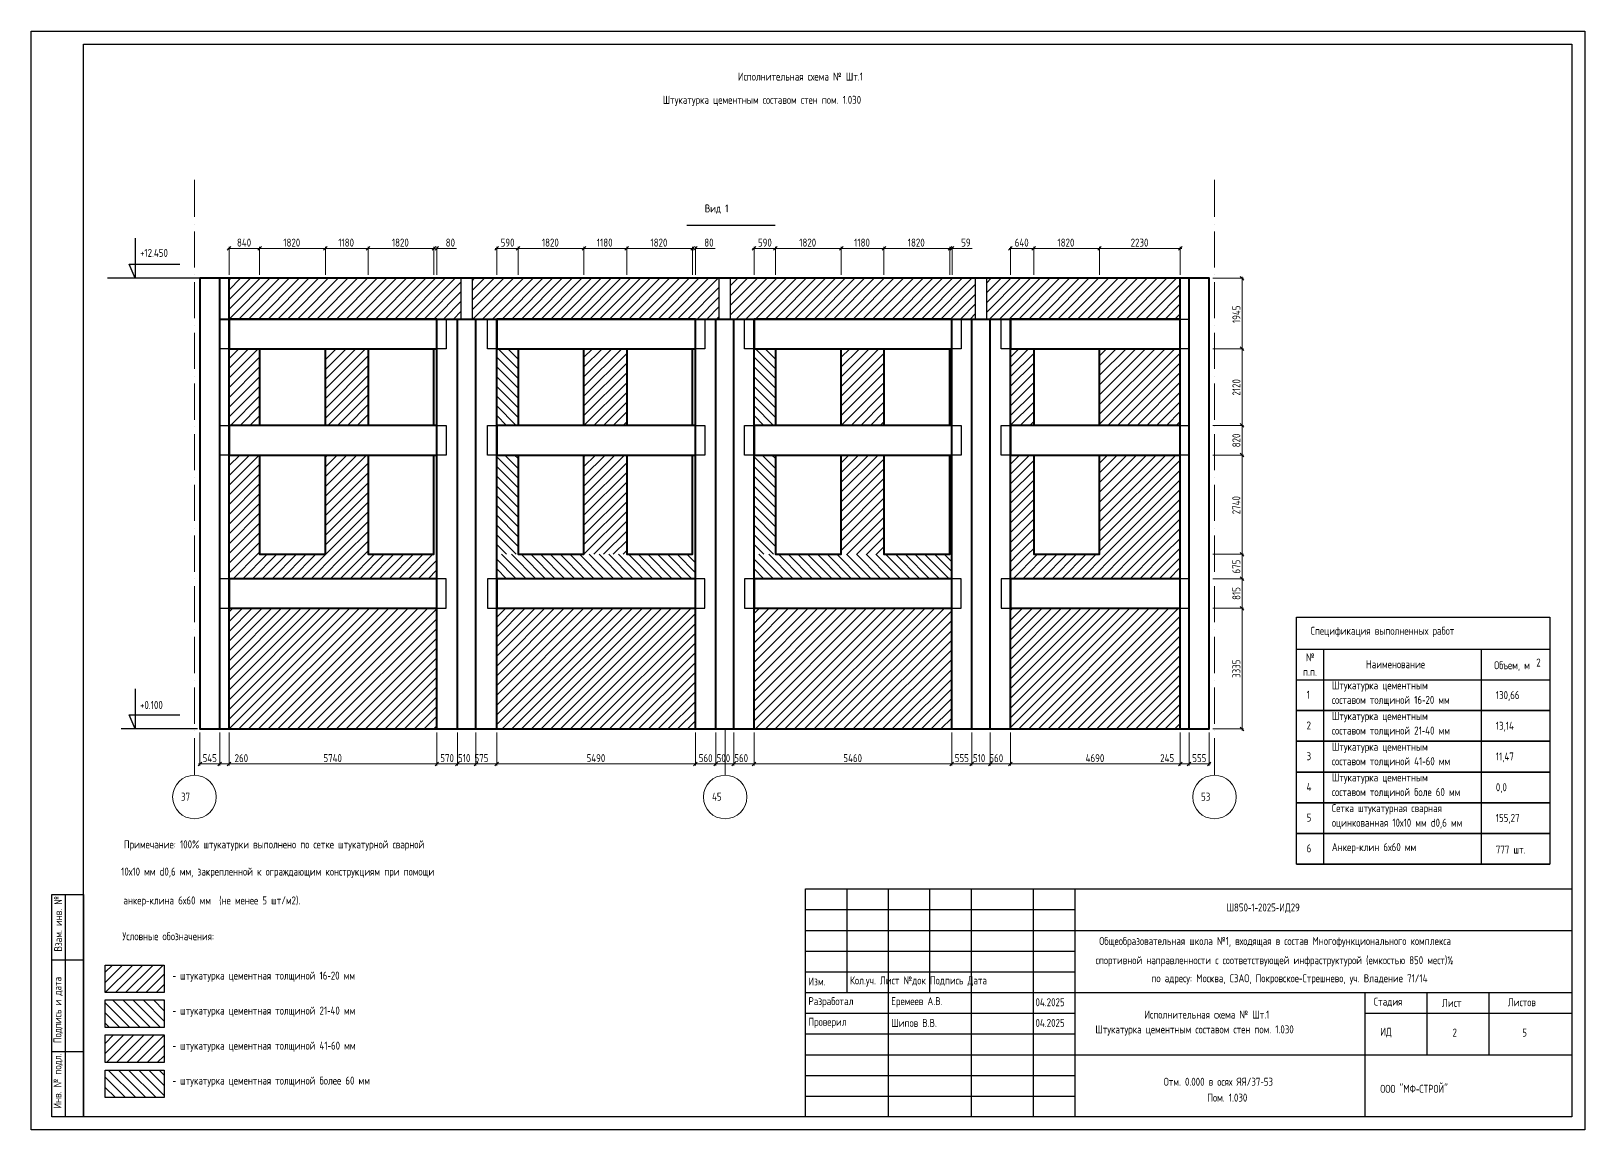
# Model space of a CAD drawing. Header units: millimetres. Extents: x 0 to 130, y 0 to 17.
# Drawn here: x 26.44 to 49.74, y 0.06 to 16.54 of the extents above; entities that cross this region are included whole.
import ezdxf

# ---------------------------------------------------------------- set-up
doc = ezdxf.new("R2010")
doc.units = ezdxf.units.MM
doc.layers.add('PDF _0', color=7, linetype='Continuous')
doc.layers.add('PDF _Текст', color=7, linetype='Continuous')
doc.layers.add('PDF _Оси-1', color=7, linetype='Continuous', true_color=0xaaaaaa)
doc.layers.add('PDF _Оси-3', color=7, linetype='Continuous', true_color=0x989898)
doc.styles.get("Standard").update_dxf_attribs({"font": 'ГОСТ тип А.ttf'})

msp = doc.modelspace()

# ---------------------------------------------------------------- linework, layer by layer
at = {"layer": 'PDF _0', "lineweight": 25}
for points in [[(26.443, 16.535), (49.74, 16.535), (49.74, 0.063), (26.443, 0.063)], [(27.228, 16.339), (49.544, 16.339), (49.544, 0.259), (27.228, 0.259)], [(32.893, 12.829), (33.056, 12.829), (33.056, 12.219), (32.893, 12.219)], [(36.762, 12.829), (36.925, 12.829), (36.925, 12.219), (36.762, 12.219)], [(40.604, 12.829), (40.767, 12.829), (40.767, 12.219), (40.604, 12.219)], [(29.413, 11.774), (29.272, 11.774), (29.272, 12.219), (29.413, 12.219)], [(32.668, 11.774), (32.527, 11.774), (32.527, 12.219), (32.668, 12.219)], [(33.425, 11.774), (33.284, 11.774), (33.284, 12.219), (33.425, 12.219)], [(36.545, 11.774), (36.404, 11.774), (36.404, 12.219), (36.545, 12.219)], [(37.283, 11.774), (37.142, 11.774), (37.142, 12.219), (37.283, 12.219)], [(40.387, 11.774), (40.246, 11.774), (40.246, 12.219), (40.387, 12.219)], [(41.127, 11.774), (40.986, 11.774), (40.986, 12.219), (41.127, 12.219)], [(43.805, 11.774), (43.672, 11.774), (43.672, 12.219), (43.805, 12.219)], [(29.413, 10.179), (29.272, 10.179), (29.272, 10.623), (29.413, 10.623)], [(32.668, 10.179), (32.527, 10.179), (32.527, 10.623), (32.668, 10.623)], [(33.425, 10.179), (33.284, 10.179), (33.284, 10.623), (33.425, 10.623)], [(36.545, 10.179), (36.404, 10.179), (36.404, 10.623), (36.545, 10.623)], [(37.283, 10.179), (37.142, 10.179), (37.142, 10.623), (37.283, 10.623)], [(40.387, 10.179), (40.246, 10.179), (40.246, 10.623), (40.387, 10.623)], [(41.127, 10.179), (40.986, 10.179), (40.986, 10.623), (41.127, 10.623)], [(43.805, 10.179), (43.672, 10.179), (43.672, 10.623), (43.805, 10.623)], [(29.272, 7.883), (29.413, 7.883), (29.413, 8.326), (29.272, 8.326)], [(32.527, 7.883), (32.668, 7.883), (32.668, 8.326), (32.527, 8.326)], [(33.284, 7.883), (33.425, 7.883), (33.425, 8.326), (33.284, 8.326)], [(36.404, 7.883), (36.545, 7.883), (36.545, 8.326), (36.404, 8.326)], [(37.142, 7.883), (37.283, 7.883), (37.283, 8.326), (37.142, 8.326)], [(40.246, 7.883), (40.387, 7.883), (40.387, 8.326), (40.246, 8.326)], [(40.986, 7.883), (41.127, 7.883), (41.127, 8.326), (40.986, 8.326)], [(43.672, 7.883), (43.805, 7.883), (43.805, 8.326), (43.672, 8.326)], [(49.214, 4.048), (45.418, 4.048), (45.418, 7.75), (49.214, 7.75)], [(49.214, 6.349), (45.418, 6.349)], [(49.214, 5.889), (45.418, 5.889)], [(49.214, 5.428), (45.418, 5.428)], [(49.214, 4.968), (45.418, 4.968)], [(49.214, 4.508), (45.418, 4.508)], [(26.757, 3.593), (27.228, 3.593), (27.228, 0.259), (26.757, 0.259)], [(38.052, 3.676), (49.544, 3.676), (49.544, 0.259), (38.052, 0.259)], [(27.554, 2.535), (28.439, 2.535), (28.439, 2.122), (27.554, 2.122)], [(27.554, 2.011), (28.439, 2.011), (28.439, 1.598), (27.554, 1.598)], [(27.554, 1.486), (28.439, 1.486), (28.439, 1.073), (27.554, 1.073)], [(27.554, 0.961), (28.439, 0.961), (28.439, 0.548), (27.554, 0.548)]]:
    msp.add_lwpolyline(points, close=True, dxfattribs=at)
for points in [[(36.275, 13.626), (37.6, 13.626)], [(28.004, 13.432), (28.004, 12.829), (27.913, 13.039), (28.674, 13.039)], [(28.976, 12.829), (27.591, 12.829)], [(32.836, 12.829), (33.113, 12.829)], [(36.708, 12.829), (36.979, 12.829)], [(40.547, 12.829), (40.824, 12.829)], [(45.418, 7.27), (49.214, 7.27)], [(45.821, 7.27), (45.821, 4.048)], [(48.183, 7.27), (48.183, 4.048)], [(45.418, 6.809), (49.214, 6.809)], [(28.004, 6.676), (28.004, 6.074), (27.913, 6.284), (28.674, 6.284)], [(28.937, 6.074), (27.794, 6.074)], [(45.418, 4.048), (49.214, 4.048)], [(26.953, 3.593), (26.953, 0.259)], [(38.673, 3.676), (38.673, 2.123)], [(39.294, 3.676), (39.294, 0.259)], [(39.915, 3.676), (39.915, 2.123)], [(40.537, 3.676), (40.537, 0.259)], [(41.468, 3.676), (41.468, 0.259)], [(42.09, 3.676), (42.09, 0.259)], [(38.052, 3.365), (42.09, 3.365)], [(38.052, 3.054), (49.544, 3.054)], [(26.757, 2.612), (27.228, 2.612)], [(38.052, 2.744), (42.09, 2.744)], [(38.052, 2.433), (42.09, 2.433)], [(38.052, 2.123), (49.544, 2.123)], [(46.438, 2.123), (46.438, 0.259)], [(47.37, 2.123), (47.37, 1.191)], [(48.301, 2.123), (48.301, 1.191)], [(38.052, 1.812), (42.09, 1.812)], [(46.438, 1.812), (49.544, 1.812)], [(38.052, 1.501), (42.09, 1.501)], [(26.757, 1.24), (27.228, 1.24)], [(38.052, 1.191), (49.544, 1.191)], [(38.052, 0.88), (42.09, 0.88)], [(38.052, 0.57), (42.09, 0.57)]]:
    msp.add_lwpolyline(points, dxfattribs=at)
at = {"layer": 'PDF _0', "lineweight": 13}
for points in [[(29.44, 13.305), (29.385, 13.25)], [(29.413, 12.883), (29.413, 13.299)], [(32.554, 13.305), (32.5, 13.25)], [(32.527, 12.883), (32.527, 13.299)], [(33.452, 13.305), (33.398, 13.25)], [(33.425, 12.883), (33.425, 13.299)], [(36.431, 13.305), (36.377, 13.25)], [(36.404, 12.883), (36.404, 13.299)], [(37.31, 13.305), (37.256, 13.25)], [(37.283, 12.883), (37.283, 13.299)], [(40.278, 13.305), (40.223, 13.25)], [(40.251, 12.883), (40.251, 13.299)], [(41.155, 13.305), (41.1, 13.25)], [(41.127, 12.883), (41.127, 13.299)], [(43.645, 13.25), (43.699, 13.305)], [(43.672, 12.883), (43.672, 13.299)], [(29.89, 13.277), (29.391, 13.277)], [(29.847, 13.277), (30.878, 13.277)], [(30.834, 13.277), (31.518, 13.277)], [(31.475, 13.277), (32.505, 13.277)], [(32.484, 13.277), (32.429, 13.277)], [(32.527, 13.277), (32.822, 13.277)], [(33.767, 13.277), (33.403, 13.277)], [(33.724, 13.277), (34.755, 13.277)], [(34.711, 13.277), (35.395, 13.277)], [(35.351, 13.277), (36.382, 13.277)], [(36.361, 13.277), (36.306, 13.277)], [(36.404, 13.277), (36.699, 13.277)], [(37.625, 13.277), (37.261, 13.277)], [(37.582, 13.277), (38.612, 13.277)], [(38.569, 13.277), (39.253, 13.277)], [(39.209, 13.277), (40.24, 13.277)], [(40.219, 13.277), (40.164, 13.277)], [(40.251, 13.277), (40.553, 13.277)], [(41.106, 13.277), (41.496, 13.277)], [(41.453, 13.277), (42.484, 13.277)], [(42.441, 13.277), (43.694, 13.277)], [(44.161, 12.829), (44.622, 12.829)], [(44.628, 12.802), (44.573, 12.856)], [(44.6, 12.851), (44.6, 11.752)], [(44.6, 11.796), (44.6, 10.602)], [(44.6, 10.645), (44.6, 10.157)], [(44.6, 10.2), (44.6, 8.67)], [(44.6, 8.714), (44.6, 8.304)], [(44.6, 8.347), (44.6, 7.862)], [(44.6, 6.052), (44.6, 7.905)], [(44.161, 6.074), (44.622, 6.074)], [(44.573, 6.101), (44.628, 6.047)], [(28.976, 6.019), (28.976, 5.527)], [(44.106, 6.019), (44.106, 5.527)], [(29.003, 5.576), (28.949, 5.522)], [(28.954, 5.549), (29.293, 5.549)], [(29.25, 5.549), (29.413, 5.549), (29.729, 5.549)], [(29.391, 5.549), (32.549, 5.549)], [(32.505, 5.549), (32.858, 5.549)], [(32.815, 5.549), (33.135, 5.549)], [(33.091, 5.549), (33.447, 5.549)], [(33.403, 5.549), (36.426, 5.549)], [(36.382, 5.549), (36.73, 5.549)], [(36.686, 5.549), (37.001, 5.549)], [(36.958, 5.549), (37.305, 5.549)], [(37.261, 5.549), (40.267, 5.549)], [(40.224, 5.549), (40.569, 5.549)], [(40.525, 5.549), (40.845, 5.549)], [(40.802, 5.549), (41.149, 5.549)], [(41.106, 5.549), (43.694, 5.549)], [(43.672, 5.549), (43.343, 5.549)], [(43.651, 5.549), (43.805, 5.549)], [(43.783, 5.549), (44.128, 5.549)], [(44.079, 5.522), (44.133, 5.576)]]:
    msp.add_lwpolyline(points, dxfattribs=at)
for points in [[(29.841, 13.25), (29.896, 13.305)], [(29.868, 13.299), (29.868, 12.883)], [(30.829, 13.25), (30.883, 13.305)], [(30.856, 13.299), (30.856, 12.883)], [(31.469, 13.25), (31.523, 13.305)], [(31.496, 13.299), (31.496, 12.883)], [(32.511, 13.305), (32.457, 13.25)], [(32.484, 13.299), (32.484, 12.883)], [(33.718, 13.25), (33.772, 13.305)], [(33.745, 13.299), (33.745, 12.883)], [(34.706, 13.25), (34.76, 13.305)], [(34.733, 13.299), (34.733, 12.883)], [(35.346, 13.25), (35.4, 13.305)], [(35.373, 13.299), (35.373, 12.883)], [(36.388, 13.305), (36.334, 13.25)], [(36.361, 13.299), (36.361, 12.883)], [(37.576, 13.25), (37.63, 13.305)], [(37.603, 13.299), (37.603, 12.883)], [(38.564, 13.25), (38.618, 13.305)], [(38.591, 13.299), (38.591, 12.883)], [(39.204, 13.25), (39.258, 13.305)], [(39.231, 13.299), (39.231, 12.883)], [(40.246, 13.305), (40.191, 13.25)], [(40.219, 13.299), (40.219, 12.883)], [(41.448, 13.25), (41.502, 13.305)], [(41.475, 13.299), (41.475, 12.883)], [(42.435, 13.25), (42.489, 13.305)], [(42.462, 13.299), (42.462, 12.883)], [(44.622, 11.774), (44.161, 11.774)], [(44.628, 11.747), (44.573, 11.801)], [(44.622, 10.623), (44.161, 10.623)], [(44.628, 10.596), (44.573, 10.651)], [(44.622, 10.179), (44.161, 10.179)], [(44.628, 10.151), (44.573, 10.206)], [(44.622, 8.692), (44.161, 8.692)], [(44.573, 8.719), (44.628, 8.665)], [(44.622, 8.326), (44.161, 8.326)], [(44.628, 8.298), (44.573, 8.353)], [(44.622, 7.883), (44.161, 7.883)], [(44.628, 7.856), (44.573, 7.91)], [(29.272, 5.527), (29.272, 6.019)], [(29.413, 5.527), (29.413, 6.019)], [(32.527, 5.527), (32.527, 6.019)], [(32.836, 5.527), (32.836, 6.019)], [(33.113, 5.527), (33.113, 6.019)], [(33.425, 5.527), (33.425, 6.019)], [(36.404, 5.527), (36.404, 6.019)], [(36.708, 5.527), (36.708, 6.019)], [(36.979, 5.527), (36.979, 6.019)], [(37.283, 5.527), (37.283, 6.019)], [(40.246, 5.527), (40.246, 6.019)], [(40.547, 5.527), (40.547, 6.019)], [(40.824, 5.527), (40.824, 6.019)], [(41.127, 5.527), (41.127, 6.019)], [(43.672, 5.527), (43.672, 6.019)], [(43.805, 5.527), (43.805, 6.019)], [(29.244, 5.522), (29.299, 5.576)], [(29.385, 5.522), (29.44, 5.576)], [(32.5, 5.522), (32.554, 5.576)], [(32.809, 5.522), (32.864, 5.576)], [(33.086, 5.522), (33.14, 5.576)], [(33.398, 5.522), (33.452, 5.576)], [(36.377, 5.522), (36.431, 5.576)], [(36.681, 5.522), (36.735, 5.576)], [(36.952, 5.522), (37.006, 5.576)], [(37.256, 5.522), (37.31, 5.576)], [(40.219, 5.522), (40.273, 5.576)], [(40.52, 5.522), (40.574, 5.576)], [(40.796, 5.522), (40.851, 5.576)], [(41.1, 5.522), (41.155, 5.576)], [(43.645, 5.522), (43.699, 5.576)], [(43.778, 5.522), (43.832, 5.576)]]:
    msp.add_lwpolyline(points, close=True, dxfattribs=at)
at = {"layer": 'PDF _0', "lineweight": 40}
for points in [[(43.805, 6.074), (44.106, 6.074), (44.106, 12.829), (28.976, 12.829), (28.976, 6.074), (29.272, 6.074), (29.272, 12.829)], [(29.272, 6.074), (29.413, 6.074), (29.413, 12.829)], [(41.127, 6.074), (43.672, 6.074), (43.672, 12.829)], [(43.672, 6.074), (43.805, 6.074), (43.805, 12.829)], [(29.272, 12.219), (43.672, 12.219)], [(29.413, 6.074), (32.527, 6.074), (32.527, 12.219)], [(32.527, 6.074), (32.836, 6.074), (32.836, 12.219)], [(32.836, 6.074), (33.113, 6.074), (33.113, 12.219)], [(33.113, 6.074), (33.425, 6.074), (33.425, 12.219)], [(33.425, 6.074), (36.404, 6.074), (36.404, 12.219)], [(36.404, 6.074), (36.708, 6.074), (36.708, 12.219)], [(36.708, 6.074), (36.979, 6.074), (36.979, 12.219)], [(36.979, 6.074), (37.283, 6.074), (37.283, 12.219)], [(37.283, 6.074), (40.246, 6.074), (40.246, 12.219)], [(40.246, 6.074), (40.547, 6.074), (40.547, 12.219)], [(40.547, 6.074), (40.824, 6.074), (40.824, 12.219)], [(40.824, 6.074), (41.127, 6.074), (41.127, 12.219)], [(29.868, 11.774), (29.868, 10.623)], [(30.856, 10.623), (30.856, 11.774)], [(31.496, 11.774), (31.496, 10.623)], [(32.484, 10.623), (32.484, 11.774)], [(33.745, 11.774), (33.745, 10.623)], [(34.733, 10.623), (34.733, 11.774)], [(35.373, 11.774), (35.373, 10.623)], [(36.361, 10.623), (36.361, 11.774)], [(37.603, 11.774), (37.603, 10.623)], [(38.591, 10.623), (38.591, 11.774)], [(39.231, 11.774), (39.231, 10.623)], [(40.219, 10.623), (40.219, 11.774)], [(41.475, 11.774), (41.475, 10.623)], [(42.462, 10.623), (42.462, 11.774)], [(29.868, 10.179), (29.868, 8.692), (30.856, 8.692), (30.856, 10.179)], [(31.496, 10.179), (31.496, 8.692), (32.484, 8.692), (32.484, 10.179)], [(33.745, 10.179), (33.745, 8.692), (34.733, 8.692), (34.733, 10.179)], [(35.373, 10.179), (35.373, 8.692), (36.361, 8.692), (36.361, 10.179)], [(37.603, 10.179), (37.603, 8.692), (38.591, 8.692), (38.591, 10.179)], [(39.231, 10.179), (39.231, 8.692), (40.219, 8.692), (40.219, 10.179)], [(41.475, 10.179), (41.475, 8.692), (42.462, 8.692), (42.462, 10.179)]]:
    msp.add_lwpolyline(points, dxfattribs=at)
at = {"layer": 'PDF _0', "color": 3, "lineweight": 20}
for points in [[(29.413, 12.803), (29.438, 12.829)], [(29.413, 12.657), (29.584, 12.829)], [(29.413, 12.511), (29.731, 12.829)], [(29.413, 12.365), (29.877, 12.829)], [(29.413, 12.219), (30.023, 12.829)], [(29.559, 12.219), (30.169, 12.829)], [(29.705, 12.219), (30.315, 12.829)], [(29.851, 12.219), (30.462, 12.829)], [(29.997, 12.219), (30.608, 12.829)], [(30.144, 12.219), (30.754, 12.829)], [(30.29, 12.219), (30.9, 12.829)], [(30.436, 12.219), (31.046, 12.829)], [(30.582, 12.219), (31.192, 12.829)], [(30.728, 12.219), (31.339, 12.829)], [(30.874, 12.219), (31.485, 12.829)], [(31.021, 12.219), (31.631, 12.829)], [(31.167, 12.219), (31.777, 12.829)], [(31.313, 12.219), (31.923, 12.829)], [(31.459, 12.219), (32.07, 12.829)], [(31.605, 12.219), (32.216, 12.829)], [(31.752, 12.219), (32.362, 12.829)], [(31.898, 12.219), (32.508, 12.829)], [(32.044, 12.219), (32.654, 12.829)], [(32.19, 12.219), (32.8, 12.829)], [(33.056, 12.793), (33.093, 12.829)], [(33.056, 12.646), (33.239, 12.829)], [(33.056, 12.5), (33.385, 12.829)], [(33.056, 12.354), (33.531, 12.829)], [(33.067, 12.219), (33.678, 12.829)], [(33.213, 12.219), (33.824, 12.829)], [(33.36, 12.219), (33.97, 12.829)], [(33.506, 12.219), (34.116, 12.829)], [(33.652, 12.219), (34.262, 12.829)], [(33.798, 12.219), (34.408, 12.829)], [(33.944, 12.219), (34.555, 12.829)], [(34.09, 12.219), (34.701, 12.829)], [(34.237, 12.219), (34.847, 12.829)], [(34.383, 12.219), (34.993, 12.829)], [(34.529, 12.219), (35.139, 12.829)], [(34.675, 12.219), (35.286, 12.829)], [(34.821, 12.219), (35.432, 12.829)], [(34.968, 12.219), (35.578, 12.829)], [(35.114, 12.219), (35.724, 12.829)], [(35.26, 12.219), (35.87, 12.829)], [(35.406, 12.219), (36.016, 12.829)], [(35.552, 12.219), (36.163, 12.829)], [(35.698, 12.219), (36.309, 12.829)], [(35.845, 12.219), (36.455, 12.829)], [(35.991, 12.219), (36.601, 12.829)], [(36.137, 12.219), (36.747, 12.829)], [(36.925, 12.714), (37.04, 12.829)], [(36.925, 12.568), (37.186, 12.829)], [(36.925, 12.422), (37.332, 12.829)], [(36.925, 12.276), (37.478, 12.829)], [(37.014, 12.219), (37.624, 12.829)], [(37.16, 12.219), (37.771, 12.829)], [(37.306, 12.219), (37.917, 12.829)], [(37.453, 12.219), (38.063, 12.829)], [(37.599, 12.219), (38.209, 12.829)], [(37.745, 12.219), (38.355, 12.829)], [(37.891, 12.219), (38.502, 12.829)], [(38.037, 12.219), (38.648, 12.829)], [(38.184, 12.219), (38.794, 12.829)], [(38.33, 12.219), (38.94, 12.829)], [(38.476, 12.219), (39.086, 12.829)], [(38.622, 12.219), (39.232, 12.829)], [(38.768, 12.219), (39.379, 12.829)], [(38.914, 12.219), (39.525, 12.829)], [(39.061, 12.219), (39.671, 12.829)], [(39.207, 12.219), (39.817, 12.829)], [(39.353, 12.219), (39.963, 12.829)], [(39.499, 12.219), (40.11, 12.829)], [(39.645, 12.219), (40.256, 12.829)], [(39.792, 12.219), (40.402, 12.829)], [(39.938, 12.219), (40.548, 12.829)], [(40.767, 12.755), (40.84, 12.829)], [(40.767, 12.609), (40.987, 12.829)], [(40.767, 12.463), (41.133, 12.829)], [(40.767, 12.317), (41.279, 12.829)], [(40.815, 12.219), (41.425, 12.829)], [(40.961, 12.219), (41.571, 12.829)], [(41.107, 12.219), (41.718, 12.829)], [(41.253, 12.219), (41.864, 12.829)], [(41.4, 12.219), (42.01, 12.829)], [(41.546, 12.219), (42.156, 12.829)], [(41.692, 12.219), (42.302, 12.829)], [(41.838, 12.219), (42.448, 12.829)], [(41.984, 12.219), (42.595, 12.829)], [(42.13, 12.219), (42.741, 12.829)], [(42.277, 12.219), (42.887, 12.829)], [(42.423, 12.219), (43.033, 12.829)], [(42.569, 12.219), (43.179, 12.829)], [(42.715, 12.219), (43.326, 12.829)], [(42.861, 12.219), (43.472, 12.829)], [(43.008, 12.219), (43.618, 12.829)], [(32.336, 12.219), (32.893, 12.776)], [(32.482, 12.219), (32.893, 12.63)], [(36.283, 12.219), (36.762, 12.698)], [(40.084, 12.219), (40.604, 12.739)], [(40.23, 12.219), (40.604, 12.593)], [(43.154, 12.219), (43.672, 12.737)], [(43.3, 12.219), (43.672, 12.591)], [(32.629, 12.219), (32.893, 12.484)], [(36.429, 12.219), (36.762, 12.552)], [(36.576, 12.219), (36.762, 12.405)], [(40.376, 12.219), (40.604, 12.446)], [(43.446, 12.219), (43.672, 12.445)], [(32.775, 12.219), (32.893, 12.337)], [(36.722, 12.219), (36.762, 12.259)], [(40.522, 12.219), (40.604, 12.3)], [(43.592, 12.219), (43.672, 12.299)], [(29.413, 11.629), (29.558, 11.774)], [(29.413, 11.482), (29.704, 11.774)], [(29.413, 11.336), (29.85, 11.774)], [(30.856, 11.756), (30.873, 11.774)], [(30.856, 11.61), (31.02, 11.774)], [(30.856, 11.464), (31.166, 11.774)], [(30.856, 11.318), (31.312, 11.774)], [(30.856, 11.172), (31.458, 11.774)], [(30.856, 11.025), (31.496, 11.666)], [(41.127, 11.649), (41.252, 11.774)], [(41.127, 11.503), (41.398, 11.774)], [(41.127, 11.357), (41.475, 11.704)], [(42.462, 11.668), (42.568, 11.774)], [(42.462, 11.522), (42.714, 11.774)], [(42.462, 11.376), (42.86, 11.774)], [(42.462, 11.23), (43.006, 11.774)], [(42.462, 11.083), (43.153, 11.774)], [(42.462, 10.937), (43.299, 11.774)], [(42.462, 10.791), (43.445, 11.774)], [(42.462, 10.645), (43.591, 11.774)], [(42.587, 10.623), (43.672, 11.709)], [(29.413, 11.19), (29.868, 11.646)], [(29.413, 11.044), (29.868, 11.5)], [(30.856, 10.879), (31.496, 11.52)], [(41.127, 11.21), (41.475, 11.558)], [(42.733, 10.623), (43.672, 11.562)], [(42.879, 10.623), (43.672, 11.416)], [(29.413, 10.898), (29.868, 11.354)], [(29.413, 10.752), (29.868, 11.207)], [(30.856, 10.733), (31.496, 11.373)], [(30.893, 10.623), (31.496, 11.227)], [(41.127, 11.064), (41.475, 11.411)], [(41.127, 10.918), (41.475, 11.265)], [(43.026, 10.623), (43.672, 11.27)], [(29.431, 10.623), (29.868, 11.061)], [(31.039, 10.623), (31.496, 11.081)], [(41.127, 10.772), (41.475, 11.119)], [(41.127, 10.626), (41.475, 10.973)], [(43.172, 10.623), (43.672, 11.124)], [(43.318, 10.623), (43.672, 10.978)], [(29.577, 10.623), (29.868, 10.915)], [(29.723, 10.623), (29.868, 10.769)], [(31.185, 10.623), (31.496, 10.935)], [(31.331, 10.623), (31.496, 10.789)], [(41.271, 10.623), (41.475, 10.827)], [(43.464, 10.623), (43.672, 10.832)], [(31.477, 10.623), (31.496, 10.642)], [(41.418, 10.623), (41.475, 10.681)], [(43.61, 10.623), (43.672, 10.685)], [(29.413, 10.167), (29.424, 10.179)], [(29.413, 10.021), (29.571, 10.179)], [(29.413, 9.874), (29.717, 10.179)], [(29.413, 9.728), (29.863, 10.179)], [(29.413, 9.582), (29.868, 10.038)], [(30.856, 10.148), (30.886, 10.179)], [(30.856, 10.002), (31.032, 10.179)], [(30.856, 9.856), (31.179, 10.179)], [(30.856, 9.71), (31.325, 10.179)], [(30.856, 9.564), (31.471, 10.179)], [(30.856, 9.417), (31.496, 10.058)], [(41.127, 10.041), (41.265, 10.179)], [(41.127, 9.895), (41.411, 10.179)], [(41.127, 9.749), (41.475, 10.096)], [(42.462, 10.06), (42.581, 10.179)], [(42.462, 9.914), (42.727, 10.179)], [(42.462, 9.768), (42.873, 10.179)], [(42.462, 9.622), (43.019, 10.179)], [(42.462, 9.475), (43.165, 10.179)], [(42.462, 9.329), (43.312, 10.179)], [(42.462, 9.183), (43.458, 10.179)], [(42.462, 9.037), (43.604, 10.179)], [(42.462, 8.891), (43.672, 10.101)], [(29.413, 9.436), (29.868, 9.892)], [(30.856, 9.271), (31.496, 9.912)], [(41.127, 9.602), (41.475, 9.95)], [(41.127, 9.456), (41.475, 9.803)], [(42.19, 8.326), (42.556, 8.692), (43.672, 9.808)], [(42.462, 8.744), (43.672, 9.954)], [(29.413, 9.29), (29.868, 9.746)], [(29.413, 9.144), (29.868, 9.599)], [(30.856, 9.125), (31.496, 9.765)], [(30.856, 8.979), (31.496, 9.619)], [(41.127, 9.31), (41.475, 9.657)], [(42.336, 8.326), (42.702, 8.692), (43.672, 9.662)], [(29.413, 8.997), (29.868, 9.453)], [(30.495, 8.326), (30.861, 8.692), (31.496, 9.327)], [(30.856, 8.833), (31.496, 9.473)], [(41.127, 9.164), (41.475, 9.511)], [(41.127, 9.018), (41.475, 9.365)], [(42.482, 8.326), (42.848, 8.692), (43.672, 9.516)], [(42.628, 8.326), (42.994, 8.692), (43.672, 9.37)], [(29.413, 8.851), (29.868, 9.307)], [(29.413, 8.705), (29.868, 9.161)], [(30.641, 8.326), (31.007, 8.692), (31.496, 9.181)], [(41.127, 8.871), (41.475, 9.219)], [(42.774, 8.326), (43.14, 8.692), (43.672, 9.224)], [(29.413, 8.559), (29.546, 8.692), (29.868, 9.015)], [(29.413, 8.413), (29.692, 8.692), (29.868, 8.868)], [(30.787, 8.326), (31.154, 8.692), (31.496, 9.034)], [(30.934, 8.326), (31.3, 8.692), (31.496, 8.888)], [(41.127, 8.725), (41.475, 9.073)], [(41.127, 8.579), (41.24, 8.692), (41.475, 8.926)], [(42.92, 8.326), (43.287, 8.692), (43.672, 9.077)], [(43.067, 8.326), (43.433, 8.692), (43.672, 8.931)], [(29.472, 8.326), (29.838, 8.692), (29.868, 8.722)], [(29.618, 8.326), (29.984, 8.692)], [(29.764, 8.326), (30.13, 8.692)], [(29.91, 8.326), (30.276, 8.692)], [(30.056, 8.326), (30.423, 8.692)], [(30.203, 8.326), (30.569, 8.692)], [(30.349, 8.326), (30.715, 8.692)], [(31.08, 8.326), (31.446, 8.692), (31.496, 8.742)], [(31.226, 8.326), (31.592, 8.692)], [(31.372, 8.326), (31.738, 8.692)], [(31.518, 8.326), (31.884, 8.692)], [(31.664, 8.326), (32.031, 8.692)], [(31.811, 8.326), (32.177, 8.692)], [(31.957, 8.326), (32.323, 8.692)], [(32.103, 8.326), (32.469, 8.692)], [(41.127, 8.433), (41.386, 8.692), (41.475, 8.78)], [(41.166, 8.326), (41.532, 8.692)], [(41.312, 8.326), (41.679, 8.692)], [(41.459, 8.326), (41.825, 8.692)], [(41.605, 8.326), (41.971, 8.692)], [(41.751, 8.326), (42.117, 8.692)], [(41.897, 8.326), (42.263, 8.692)], [(42.043, 8.326), (42.41, 8.692)], [(43.213, 8.326), (43.579, 8.692), (43.672, 8.785)], [(43.359, 8.326), (43.672, 8.639)], [(32.249, 8.326), (32.527, 8.604)], [(32.395, 8.326), (32.527, 8.457)], [(43.505, 8.326), (43.672, 8.493)], [(43.651, 8.326), (43.672, 8.346)], [(29.413, 7.828), (29.468, 7.883)], [(29.413, 7.682), (29.614, 7.883)], [(29.413, 7.536), (29.76, 7.883)], [(29.413, 7.389), (29.907, 7.883)], [(29.413, 7.243), (30.053, 7.883)], [(29.413, 7.097), (30.199, 7.883)], [(29.413, 6.951), (30.345, 7.883)], [(29.413, 6.805), (30.491, 7.883)], [(29.413, 6.658), (30.637, 7.883)], [(29.413, 6.512), (30.784, 7.883)], [(29.413, 6.366), (30.93, 7.883)], [(29.413, 6.22), (31.076, 7.883)], [(29.413, 6.074), (31.222, 7.883)], [(29.559, 6.074), (31.368, 7.883)], [(29.705, 6.074), (31.515, 7.883)], [(29.851, 6.074), (31.661, 7.883)], [(29.997, 6.074), (31.807, 7.883)], [(30.144, 6.074), (31.953, 7.883)], [(30.29, 6.074), (32.099, 7.883)], [(30.436, 6.074), (32.245, 7.883)], [(30.582, 6.074), (32.392, 7.883)], [(30.728, 6.074), (32.527, 7.873)], [(30.874, 6.074), (32.527, 7.726)], [(33.425, 7.747), (33.561, 7.883)], [(33.425, 7.601), (33.707, 7.883)], [(33.425, 7.455), (33.853, 7.883)], [(33.425, 7.309), (34, 7.883)], [(33.425, 7.163), (34.146, 7.883)], [(33.425, 7.016), (34.292, 7.883)], [(33.425, 6.87), (34.438, 7.883)], [(33.425, 6.724), (34.584, 7.883)], [(33.425, 6.578), (34.731, 7.883)], [(33.425, 6.432), (34.877, 7.883)], [(33.425, 6.286), (35.023, 7.883)], [(33.425, 6.139), (35.169, 7.883)], [(33.506, 6.074), (35.315, 7.883)], [(33.652, 6.074), (35.461, 7.883)], [(33.798, 6.074), (35.608, 7.883)], [(33.944, 6.074), (35.754, 7.883)], [(34.09, 6.074), (35.9, 7.883)], [(34.237, 6.074), (36.046, 7.883)], [(34.383, 6.074), (36.192, 7.883)], [(34.529, 6.074), (36.339, 7.883)], [(34.675, 6.074), (36.404, 7.803)], [(37.283, 7.805), (37.362, 7.883)], [(37.283, 7.658), (37.508, 7.883)], [(37.283, 7.512), (37.654, 7.883)], [(37.283, 7.366), (37.8, 7.883)], [(37.283, 7.22), (37.947, 7.883)], [(37.283, 7.074), (38.093, 7.883)], [(37.283, 6.927), (38.239, 7.883)], [(37.283, 6.781), (38.385, 7.883)], [(37.283, 6.635), (38.531, 7.883)], [(37.283, 6.489), (38.677, 7.883)], [(37.283, 6.343), (38.824, 7.883)], [(37.283, 6.197), (38.97, 7.883)], [(37.306, 6.074), (39.116, 7.883)], [(37.453, 6.074), (39.262, 7.883)], [(37.599, 6.074), (39.408, 7.883)], [(37.745, 6.074), (39.555, 7.883)], [(37.891, 6.074), (39.701, 7.883)], [(38.037, 6.074), (39.847, 7.883)], [(38.184, 6.074), (39.993, 7.883)], [(38.33, 6.074), (40.139, 7.883)], [(38.476, 6.074), (40.246, 7.844)], [(38.622, 6.074), (40.246, 7.697)], [(41.127, 7.848), (41.163, 7.883)], [(41.127, 7.702), (41.309, 7.883)], [(41.127, 7.556), (41.455, 7.883)], [(41.127, 7.41), (41.601, 7.883)], [(41.127, 7.263), (41.747, 7.883)], [(41.127, 7.117), (41.893, 7.883)], [(41.127, 6.971), (42.04, 7.883)], [(41.127, 6.825), (42.186, 7.883)], [(41.127, 6.679), (42.332, 7.883)], [(41.127, 6.533), (42.478, 7.883)], [(41.127, 6.386), (42.624, 7.883)], [(41.127, 6.24), (42.771, 7.883)], [(41.127, 6.094), (42.917, 7.883)], [(41.253, 6.074), (43.063, 7.883)], [(41.4, 6.074), (43.209, 7.883)], [(41.546, 6.074), (43.355, 7.883)], [(41.692, 6.074), (43.501, 7.883)], [(41.838, 6.074), (43.648, 7.883)], [(41.984, 6.074), (43.672, 7.762)], [(31.021, 6.074), (32.527, 7.58)], [(34.821, 6.074), (36.404, 7.656)], [(34.968, 6.074), (36.404, 7.51)], [(38.768, 6.074), (40.246, 7.551)], [(42.13, 6.074), (43.672, 7.616)], [(42.277, 6.074), (43.672, 7.469)], [(31.167, 6.074), (32.527, 7.434)], [(31.313, 6.074), (32.527, 7.288)], [(35.114, 6.074), (36.404, 7.364)], [(38.914, 6.074), (40.246, 7.405)], [(39.061, 6.074), (40.246, 7.259)], [(42.423, 6.074), (43.672, 7.323)], [(31.459, 6.074), (32.527, 7.142)], [(31.605, 6.074), (32.527, 6.996)], [(35.26, 6.074), (36.404, 7.218)], [(35.406, 6.074), (36.404, 7.072)], [(39.207, 6.074), (40.246, 7.113)], [(42.569, 6.074), (43.672, 7.177)], [(42.715, 6.074), (43.672, 7.031)], [(31.752, 6.074), (32.527, 6.849)], [(35.552, 6.074), (36.404, 6.926)], [(35.698, 6.074), (36.404, 6.779)], [(39.353, 6.074), (40.246, 6.966)], [(39.499, 6.074), (40.246, 6.82)], [(42.861, 6.074), (43.672, 6.885)], [(31.898, 6.074), (32.527, 6.703)], [(32.044, 6.074), (32.527, 6.557)], [(35.845, 6.074), (36.404, 6.633)], [(39.645, 6.074), (40.246, 6.674)], [(39.792, 6.074), (40.246, 6.528)], [(43.008, 6.074), (43.672, 6.738)], [(43.154, 6.074), (43.672, 6.592)], [(32.19, 6.074), (32.527, 6.411)], [(35.991, 6.074), (36.404, 6.487)], [(36.137, 6.074), (36.404, 6.341)], [(39.938, 6.074), (40.246, 6.382)], [(43.3, 6.074), (43.672, 6.446)], [(43.446, 6.074), (43.672, 6.3)], [(32.336, 6.074), (32.527, 6.265)], [(32.482, 6.074), (32.527, 6.118)], [(36.283, 6.074), (36.404, 6.195)], [(40.084, 6.074), (40.246, 6.236)], [(40.23, 6.074), (40.246, 6.089)], [(43.592, 6.074), (43.672, 6.154)], [(27.554, 2.428), (27.662, 2.535)], [(27.554, 2.275), (27.814, 2.535)], [(27.554, 2.122), (27.967, 2.535)], [(27.707, 2.122), (28.12, 2.535)], [(27.859, 2.122), (28.272, 2.535)], [(28.012, 2.122), (28.425, 2.535)], [(28.165, 2.122), (28.439, 2.397)], [(28.317, 2.122), (28.439, 2.245)]]:
    msp.add_lwpolyline(points, dxfattribs=at)
at = {"layer": 'PDF _0', "lineweight": 40}
for points in [[(29.413, 11.774), (32.527, 11.774), (32.527, 12.219), (29.413, 12.219)], [(33.425, 11.774), (36.404, 11.774), (36.404, 12.219), (33.425, 12.219)], [(37.283, 11.774), (40.246, 11.774), (40.246, 12.219), (37.283, 12.219)], [(41.127, 11.774), (43.672, 11.774), (43.672, 12.219), (41.127, 12.219)], [(29.413, 10.179), (32.527, 10.179), (32.527, 10.623), (29.413, 10.623)], [(33.425, 10.179), (36.404, 10.179), (36.404, 10.623), (33.425, 10.623)], [(37.283, 10.179), (40.246, 10.179), (40.246, 10.623), (37.283, 10.623)], [(41.127, 10.179), (43.672, 10.179), (43.672, 10.623), (41.127, 10.623)], [(29.413, 7.883), (32.527, 7.883), (32.527, 8.326), (29.413, 8.326)], [(33.425, 7.883), (36.404, 7.883), (36.404, 8.326), (33.425, 8.326)], [(37.283, 7.883), (40.246, 7.883), (40.246, 8.326), (37.283, 8.326)], [(41.127, 7.883), (43.672, 7.883), (43.672, 8.326), (41.127, 8.326)]]:
    msp.add_lwpolyline(points, close=True, dxfattribs=at)
at = {"layer": 'PDF _0', "color": 5, "lineweight": 20}
for points in [[(33.745, 11.473), (33.444, 11.774)], [(33.745, 11.619), (33.59, 11.774)], [(33.745, 11.765), (33.737, 11.774)], [(37.603, 11.473), (37.302, 11.774)], [(37.603, 11.619), (37.448, 11.774)], [(37.603, 11.765), (37.595, 11.774)], [(33.745, 11.327), (33.425, 11.647)], [(33.745, 11.18), (33.425, 11.501)], [(37.603, 11.327), (37.283, 11.647)], [(37.603, 11.18), (37.283, 11.501)], [(33.745, 11.034), (33.425, 11.354)], [(33.745, 10.888), (33.425, 11.208)], [(37.603, 11.034), (37.283, 11.354)], [(37.603, 10.888), (37.283, 11.208)], [(33.745, 10.742), (33.425, 11.062)], [(37.603, 10.742), (37.283, 11.062)], [(33.718, 10.623), (33.425, 10.916)], [(33.571, 10.623), (33.425, 10.77)], [(37.575, 10.623), (37.283, 10.916)], [(37.429, 10.623), (37.283, 10.77)], [(33.745, 9.833), (33.425, 10.154)], [(33.745, 9.98), (33.546, 10.179)], [(33.745, 10.126), (33.693, 10.179)], [(37.603, 9.833), (37.283, 10.154)], [(37.603, 9.98), (37.404, 10.179)], [(37.603, 10.126), (37.551, 10.179)], [(33.745, 9.687), (33.425, 10.007)], [(33.745, 9.541), (33.425, 9.861)], [(37.603, 9.687), (37.283, 10.007)], [(37.603, 9.541), (37.283, 9.861)], [(33.745, 9.395), (33.425, 9.715)], [(33.745, 9.249), (33.425, 9.569)], [(37.603, 9.395), (37.283, 9.715)], [(37.603, 9.249), (37.283, 9.569)], [(33.745, 9.103), (33.425, 9.423)], [(37.603, 9.103), (37.283, 9.423)], [(33.745, 8.956), (33.425, 9.277)], [(33.745, 8.81), (33.425, 9.13)], [(37.603, 8.956), (37.283, 9.277)], [(37.603, 8.81), (37.283, 9.13)], [(33.718, 8.692), (33.425, 8.984)], [(37.575, 8.692), (37.283, 8.984)], [(33.571, 8.692), (33.425, 8.838)], [(33.864, 8.326), (33.497, 8.692)], [(34.01, 8.326), (33.644, 8.692)], [(34.156, 8.326), (33.79, 8.692)], [(34.302, 8.326), (33.936, 8.692)], [(34.448, 8.326), (34.082, 8.692)], [(34.595, 8.326), (34.228, 8.692)], [(34.741, 8.326), (34.375, 8.692)], [(34.887, 8.326), (34.521, 8.692)], [(35.033, 8.326), (34.667, 8.692)], [(35.179, 8.326), (34.813, 8.692)], [(35.326, 8.326), (34.959, 8.692)], [(35.472, 8.326), (35.105, 8.692)], [(35.618, 8.326), (35.252, 8.692)], [(35.764, 8.326), (35.398, 8.692)], [(35.91, 8.326), (35.544, 8.692)], [(36.056, 8.326), (35.69, 8.692)], [(36.203, 8.326), (35.836, 8.692)], [(36.349, 8.326), (35.983, 8.692)], [(36.404, 8.416), (36.129, 8.692)], [(36.404, 8.563), (36.275, 8.692)], [(37.429, 8.692), (37.283, 8.838)], [(37.722, 8.326), (37.355, 8.692)], [(37.868, 8.326), (37.502, 8.692)], [(38.014, 8.326), (37.648, 8.692)], [(38.16, 8.326), (37.794, 8.692)], [(38.306, 8.326), (37.94, 8.692)], [(38.453, 8.326), (38.086, 8.692)], [(38.599, 8.326), (38.232, 8.692)], [(38.745, 8.326), (38.379, 8.692)], [(38.891, 8.326), (38.525, 8.692)], [(39.037, 8.326), (38.671, 8.692)], [(39.183, 8.326), (38.817, 8.692)], [(39.33, 8.326), (38.963, 8.692)], [(39.476, 8.326), (39.11, 8.692)], [(39.622, 8.326), (39.256, 8.692)], [(39.768, 8.326), (39.402, 8.692)], [(39.914, 8.326), (39.548, 8.692)], [(40.061, 8.326), (39.694, 8.692)], [(40.207, 8.326), (39.84, 8.692)], [(40.246, 8.433), (39.987, 8.692)], [(40.246, 8.579), (40.133, 8.692)], [(33.718, 8.326), (33.425, 8.618)], [(33.571, 8.326), (33.425, 8.472)], [(37.575, 8.326), (37.283, 8.618)], [(37.429, 8.326), (37.283, 8.472)], [(27.926, 1.598), (27.554, 1.97)], [(28.079, 1.598), (27.666, 2.011)], [(28.232, 1.598), (27.819, 2.011)], [(28.384, 1.598), (27.971, 2.011)], [(28.439, 1.695), (28.124, 2.011)], [(28.439, 1.848), (28.277, 2.011)], [(28.439, 2), (28.429, 2.011)], [(27.774, 1.598), (27.554, 1.817)], [(27.621, 1.598), (27.554, 1.665)]]:
    msp.add_lwpolyline(points, dxfattribs=at)
at = {"layer": 'PDF _0', "color": 40, "lineweight": 20, "true_color": 0xffbf00}
for points in [[(34.733, 11.647), (34.86, 11.774)], [(34.733, 11.501), (35.006, 11.774)], [(34.733, 11.354), (35.152, 11.774)], [(34.733, 11.208), (35.298, 11.774)], [(34.733, 11.062), (35.373, 11.702)], [(38.591, 11.647), (38.718, 11.774)], [(38.591, 11.501), (38.864, 11.774)], [(38.591, 11.354), (39.01, 11.774)], [(38.591, 11.208), (39.156, 11.774)], [(38.591, 11.062), (39.231, 11.702)], [(34.733, 10.916), (35.373, 11.556)], [(38.591, 10.916), (39.231, 11.556)], [(34.733, 10.77), (35.373, 11.41)], [(34.733, 10.623), (35.373, 11.264)], [(38.591, 10.77), (39.231, 11.41)], [(38.591, 10.623), (39.231, 11.264)], [(34.879, 10.623), (35.373, 11.118)], [(35.025, 10.623), (35.373, 10.971)], [(38.737, 10.623), (39.231, 11.118)], [(38.883, 10.623), (39.231, 10.971)], [(35.171, 10.623), (35.373, 10.825)], [(39.029, 10.623), (39.231, 10.825)], [(35.318, 10.623), (35.373, 10.679)], [(39.175, 10.623), (39.231, 10.679)], [(34.733, 10.154), (34.758, 10.179)], [(34.733, 10.007), (34.904, 10.179)], [(34.733, 9.861), (35.05, 10.179)], [(34.733, 9.715), (35.196, 10.179)], [(34.733, 9.569), (35.342, 10.179)], [(34.733, 9.423), (35.373, 10.063)], [(38.591, 10.065), (38.705, 10.179)], [(38.591, 9.918), (38.851, 10.179)], [(38.591, 9.772), (38.997, 10.179)], [(38.591, 9.626), (39.143, 10.179)], [(38.591, 9.48), (39.231, 10.12)], [(34.733, 9.277), (35.373, 9.917)], [(38.591, 9.334), (39.231, 9.974)], [(38.591, 9.188), (39.231, 9.828)], [(34.733, 9.13), (35.373, 9.771)], [(34.733, 8.984), (35.373, 9.624)], [(38.591, 9.041), (39.231, 9.682)], [(34.733, 8.838), (35.373, 9.478)], [(34.733, 8.692), (35.373, 9.332)], [(38.591, 8.895), (39.231, 9.535)], [(38.591, 8.749), (39.231, 9.389)], [(34.879, 8.692), (35.373, 9.186)], [(38.68, 8.692), (39.231, 9.243)], [(38.826, 8.692), (39.231, 9.097)], [(35.025, 8.692), (35.373, 9.04)], [(35.171, 8.692), (35.373, 8.894)], [(38.972, 8.692), (39.231, 8.951)], [(35.318, 8.692), (35.373, 8.747)], [(39.118, 8.692), (39.231, 8.805)], [(27.554, 1.359), (27.681, 1.486)], [(27.554, 1.207), (27.833, 1.486)], [(27.573, 1.073), (27.986, 1.486)], [(27.726, 1.073), (28.138, 1.486)], [(27.878, 1.073), (28.291, 1.486)], [(28.031, 1.073), (28.439, 1.482)], [(28.183, 1.073), (28.439, 1.329)], [(28.336, 1.073), (28.439, 1.176)]]:
    msp.add_lwpolyline(points, dxfattribs=at)
at = {"layer": 'PDF _0', "color": 1, "lineweight": 20}
for points in [[(28.012, 0.548), (27.599, 0.961)], [(28.165, 0.548), (27.752, 0.961)], [(28.317, 0.548), (27.904, 0.961)], [(28.439, 0.579), (28.057, 0.961)], [(28.439, 0.731), (28.21, 0.961)], [(28.439, 0.884), (28.362, 0.961)], [(27.859, 0.548), (27.554, 0.854)], [(27.707, 0.548), (27.554, 0.701)]]:
    msp.add_lwpolyline(points, dxfattribs=at)
at = {"layer": 'PDF _Оси-1', "lineweight": 20}
for centre in [(28.892, 5.054), (36.849, 5.054), (44.185, 5.054)]:
    msp.add_circle(centre, 0.326, dxfattribs=at)
at = {"layer": 'PDF _Оси-3', "lineweight": 9}
for points in [[(28.892, 14.304), (28.892, 13.749)], [(44.185, 14.304), (44.185, 13.749)], [(28.892, 13.532), (28.892, 12.989)], [(44.185, 13.532), (44.185, 12.989)], [(28.892, 12.772), (28.892, 12.23)], [(44.185, 12.772), (44.185, 12.23)], [(28.892, 12.012), (28.892, 11.47)], [(44.185, 12.012), (44.185, 11.47)], [(28.892, 11.253), (28.892, 10.71)], [(44.185, 11.253), (44.185, 10.71)], [(28.892, 10.493), (28.892, 9.951)], [(44.185, 10.493), (44.185, 9.951)], [(28.892, 9.734), (28.892, 9.191)], [(44.185, 9.734), (44.185, 9.191)], [(28.892, 8.974), (28.892, 8.431)], [(44.185, 8.974), (44.185, 8.431)], [(28.892, 8.214), (28.892, 7.672)], [(44.185, 8.214), (44.185, 7.672)], [(28.892, 7.455), (28.892, 6.912)], [(44.185, 7.455), (44.185, 6.912)], [(28.892, 6.695), (28.892, 6.152)], [(44.185, 6.695), (44.185, 6.152)], [(36.849, 6.074), (36.849, 5.38)], [(28.892, 5.935), (28.892, 5.38)], [(44.185, 5.935), (44.185, 5.38)]]:
    msp.add_lwpolyline(points, dxfattribs=at)
at = {"layer": 'PDF _Оси-3', "lineweight": 5}
for points in [[(28.892, 13.64), (28.894, 13.64), (28.894, 13.642), (28.892, 13.642)], [(44.185, 13.64), (44.187, 13.64), (44.187, 13.642), (44.185, 13.642)], [(28.892, 12.881), (28.894, 12.881), (28.894, 12.883), (28.892, 12.883)], [(44.185, 12.881), (44.187, 12.881), (44.187, 12.883), (44.185, 12.883)], [(28.892, 12.121), (28.894, 12.121), (28.894, 12.123), (28.892, 12.123)], [(44.185, 12.121), (44.187, 12.121), (44.187, 12.123), (44.185, 12.123)], [(28.892, 11.361), (28.894, 11.361), (28.894, 11.363), (28.892, 11.363)], [(44.185, 11.361), (44.187, 11.361), (44.187, 11.363), (44.185, 11.363)], [(28.892, 10.602), (28.894, 10.602), (28.894, 10.604), (28.892, 10.604)], [(44.185, 10.602), (44.187, 10.602), (44.187, 10.604), (44.185, 10.604)], [(28.892, 9.842), (28.894, 9.842), (28.894, 9.844), (28.892, 9.844)], [(44.185, 9.842), (44.187, 9.842), (44.187, 9.844), (44.185, 9.844)], [(28.892, 9.082), (28.894, 9.082), (28.894, 9.084), (28.892, 9.084)], [(44.185, 9.082), (44.187, 9.082), (44.187, 9.084), (44.185, 9.084)], [(28.892, 8.323), (28.894, 8.323), (28.894, 8.325), (28.892, 8.325)], [(44.185, 8.323), (44.187, 8.323), (44.187, 8.325), (44.185, 8.325)], [(28.892, 7.563), (28.894, 7.563), (28.894, 7.565), (28.892, 7.565)], [(44.185, 7.563), (44.187, 7.563), (44.187, 7.565), (44.185, 7.565)], [(28.892, 6.803), (28.894, 6.803), (28.894, 6.805), (28.892, 6.805)], [(44.185, 6.803), (44.187, 6.803), (44.187, 6.805), (44.185, 6.805)], [(28.892, 6.044), (28.894, 6.044), (28.894, 6.046), (28.892, 6.046)], [(44.185, 6.044), (44.187, 6.044), (44.187, 6.046), (44.185, 6.046)]]:
    msp.add_lwpolyline(points, close=True, dxfattribs=at)

# ---------------------------------------------------------------- texts
at = {"layer": 'PDF _Текст', "char_height": 0.12, "attachment_point": 4}
for s, insert in [('Исполнительная схема № Шт.1', (37.041, 15.853)), ('Штукатурка цементным составом стен пом. 1.030', (35.914, 15.488)), ('Вид 1', (36.544, 13.867)), ('840', (29.531, 13.364)), ('1820', (30.225, 13.364)), ('1180', (31.049, 13.364)), ('1820', (31.853, 13.364)), ('80', (32.66, 13.364)), ('590', (33.483, 13.364)), ('1820', (34.102, 13.364)), ('1180', (34.926, 13.364)), ('1820', (35.73, 13.364)), ('80', (36.537, 13.364)), ('590', (37.341, 13.364)), ('1820', (37.96, 13.364)), ('1180', (38.784, 13.364)), ('1820', (39.588, 13.364)), ('59', (40.388, 13.364)), ('640', (41.191, 13.364)), ('1820', (41.832, 13.364)), ('2230', (42.929, 13.364)), ('+12.450', (28.077, 13.21)), ('Спецификация выполненных работ', (45.627, 7.529)), ('№', (45.556, 7.148)), ('Наименование', (46.457, 7.043)), ('Объем, м', (48.378, 7.015)), ('2', (49.01, 7.069)), ('п.п.', (45.514, 6.931)), ('Штукатурка цементным', (45.946, 6.711)), ('1', (45.567, 6.586)), ('составом толщиной 16‐20 мм', (45.946, 6.493)), ('130,66', (48.404, 6.567)), ('+0.100', (28.077, 6.433)), ('Штукатурка цементным', (45.946, 6.251)), ('2', (45.567, 6.126)), ('составом толщиной 21‐40 мм', (45.946, 6.033)), ('13,14', (48.404, 6.107)), ('Штукатурка цементным', (45.946, 5.79)), ('545', (29.015, 5.636)), ('260', (29.495, 5.636)), ('5740', (30.827, 5.637)), ('570 510 575', (32.579, 5.637)), ('5490', (34.772, 5.636)), ('560 500 560', (36.454, 5.636)), ('5460', (38.622, 5.636)), ('555 510 560', (40.292, 5.636)), ('4690', (42.254, 5.636)), ('245', (43.372, 5.636)), ('555', (43.852, 5.636)), ('3', (45.567, 5.665)), ('составом толщиной 41‐60 мм', (45.946, 5.573)), ('11,47', (48.404, 5.647)), ('Штукатурка цементным', (45.946, 5.33)), ('4', (45.567, 5.205)), ('составом толщиной боле 60 мм', (45.946, 5.112)), ('0,0', (48.404, 5.186)), ('Сетка штукатурная сварная', (45.946, 4.87)), ('5', (45.567, 4.745)), ('оцинкованная 10х10 мм d0,6 мм', (45.946, 4.652)), ('155,27', (48.404, 4.726)), ('Примечание: 100% штукатурки выполнено по сетке штукатурной сварной', (27.835, 4.327)), ('6', (45.567, 4.284)), ('Анкер‐клин 6х60 мм', (45.946, 4.286)), ('777 шт.', (48.404, 4.266)), ('10х10 мм d0,6 мм, закрепленной к ограждающим конструкциям при помощи', (27.794, 3.919)), ('анкер‐клина 6х60 мм  (не менее 5 шт/м2).', (27.827, 3.487)), ('Ш850‐1‐2025‐ИД29', (44.367, 3.385)), ('Условные обозначения:', (27.812, 2.966)), ('Общеобразовательная школа №1, входящая в состав Многофункционального комплекса', (42.459, 2.879)), ('спортивной направленности с соответствующей инфраструктурой (емкостью 850 мест)½', (42.404, 2.591)), ('‐ штукатурка цементная толщиной 16‐20 мм', (28.566, 2.36)), ('Изм.', (38.098, 2.288)), ('Кол.уч. Лист №док Подпись Дата', (38.721, 2.288)), ('по адресу: Москва, СЗАО, Покровское‐Стрешнево, уч. Владение 71/14', (43.241, 2.32)), ('‐ штукатурка цементная толщиной 21‐40 мм', (28.566, 1.835)), ('Разработал', (38.098, 1.977)), ('Еремеев А.В.', (39.34, 1.977)), ('04.2025', (41.503, 1.977)), ('Стадия', (46.575, 1.977)), ('Лист', (47.597, 1.967)), ('Листов', (48.584, 1.977)), ('Проверил', (38.098, 1.667)), ('Шипов В.В.', (39.34, 1.667)), ('04.2025', (41.503, 1.667)), ('Исполнительная схема № Шт.1', (43.135, 1.792)), ('Штукатурка цементным составом стен пом. 1.030', (42.4, 1.554)), ('ИД', (46.672, 1.522)), ('2', (47.755, 1.522)), ('5', (48.8, 1.522)), ('‐ штукатурка цементная толщиной 41‐60 мм', (28.566, 1.31)), ('‐ штукатурка цементная толщиной более 60 мм', (28.566, 0.786)), ('Отм. 0.000 в осях ЯЯ/37‐53', (43.425, 0.785)), ('ООО "МФ‐СТРОЙ"', (46.672, 0.679)), ('Пом. 1.030', (44.078, 0.547))]:
    msp.add_mtext(s, dxfattribs=dict(at, insert=insert))
at = {"layer": 'PDF _Текст', "char_height": 0.12, "attachment_point": 4, "rotation": 90}
for s, insert in [('1945', (44.514, 12.158)), ('2120', (44.514, 11.071)), ('820', (44.514, 10.296)), ('2740', (44.513, 9.292)), ('675', (44.513, 8.403)), ('815', (44.514, 8.008)), ('3335', (44.514, 6.839)), ('Взам. инв. №', (26.849, 2.737)), ('Подпись и дата', (26.849, 1.364)), ('Инв. № подл.', (26.849, 0.384))]:
    msp.add_mtext(s, dxfattribs=dict(at, insert=insert))
at = {"layer": 'PDF _Текст', "color": 253, "true_color": 0xaaaaaa, "char_height": 0.12, "attachment_point": 4}
for s, insert in [('37', (28.691, 5.058)), ('45', (36.653, 5.058)), ('53', (43.985, 5.058))]:
    msp.add_mtext(s, dxfattribs=dict(at, insert=insert))

doc.saveas('drawing.dxf')
